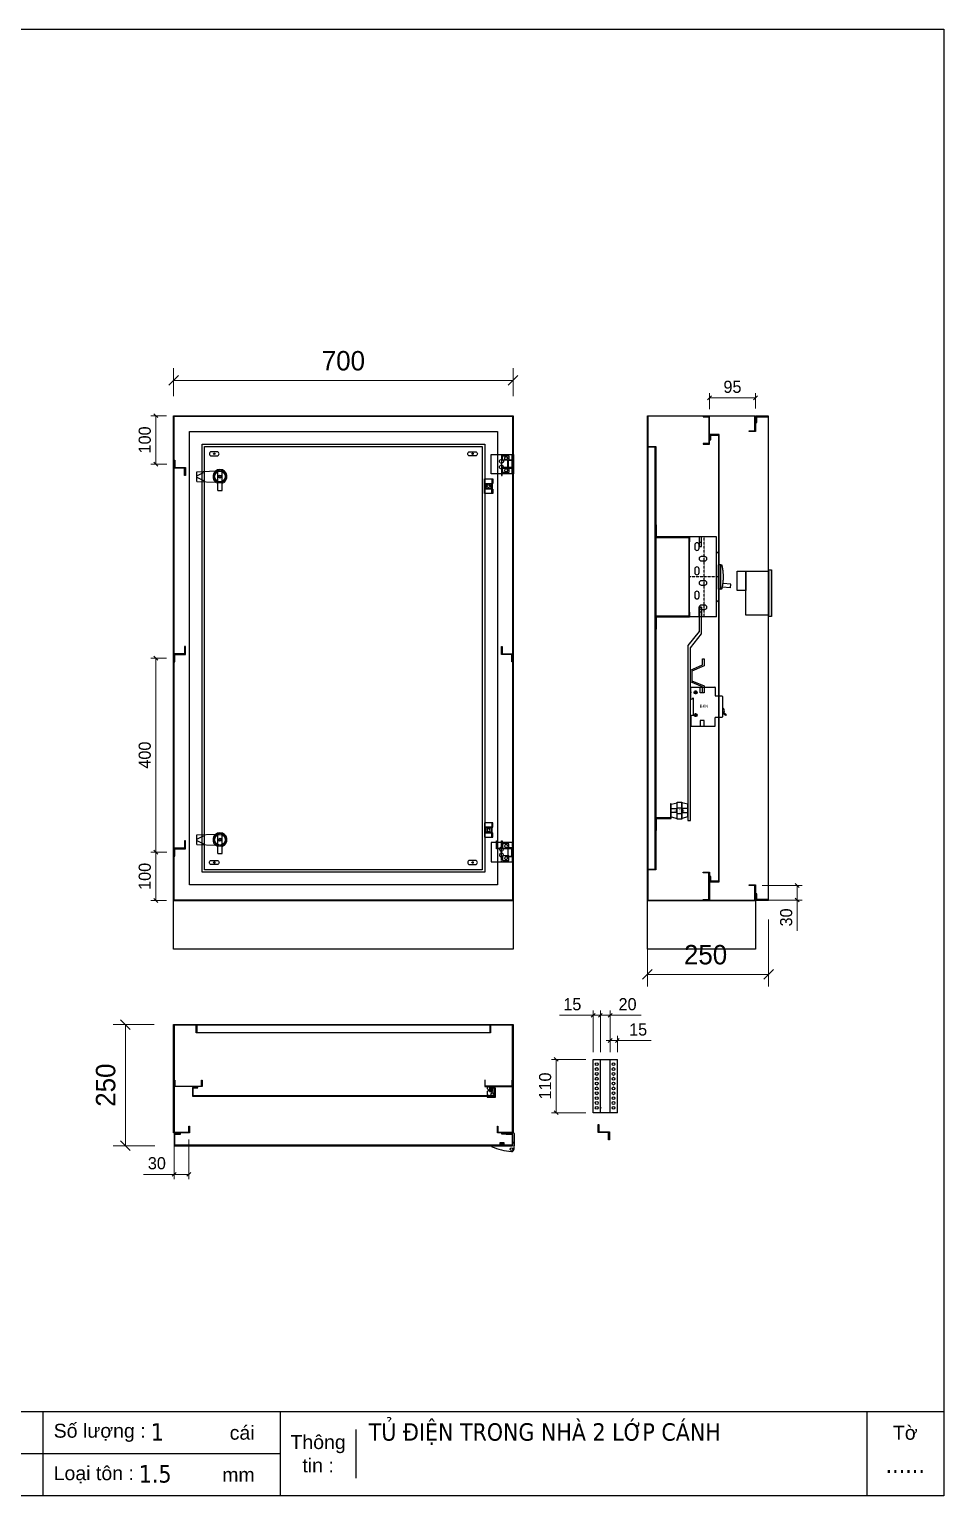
# Model space of a CAD drawing. Header units: millimetres. Extents: x 0 to 4277, y 0 to 3024.
# Drawn here: x 2391 to 4277, y 0 to 3024 of the extents above; entities that cross this region are included whole.
import ezdxf
from ezdxf.enums import TextEntityAlignment as Align

# ---------------------------------------------------------------- set-up
doc = ezdxf.new("R2010")
doc.units = ezdxf.units.MM
doc.linetypes.add('DASHED', pattern=[0.75, 0.5, -0.25])
doc.linetypes.add('HIDDEN2', pattern=[4.7625, 3.175, -1.5875])
for name, color, linetype in [('--4N-THT. MCB-MCCB-ACB', 124, 'Continuous'), ('--8N-THT. FIXING HOLE', 4, 'Continuous'), ('CNC', 7, 'Continuous'), ('DIM', 253, 'Continuous'), ('HEATER', 1, 'Continuous')]:
    doc.layers.add(name, color=color, linetype=linetype)
doc.styles.add('Arial', font='arial.ttf')
doc.styles.add('Tahoma (Input Text)', font='tahoma.ttf')
doc.dimstyles.new('Dim-25', dxfattribs={"dimtxt": 25, "dimasz": 8, "dimexe": 10, "dimexo": 15, "dimgap": 10, "dimtad": 1, "dimdec": 0, "dimtxsty": 'Standard', "dimblk": 'OBLIQUE', "dimcen": 10, "dimclrd": 5, "dimclre": 5, "dimclrt": 3, "dimazin": 3, "dimtfac": 1, "dimtdec": 0, "dimtmove": 0, "dimatfit": 3, "dimldrblk": 'OBLIQUE', "dimlwd": 9, "dimlwe": 9})
doc.dimstyles.new('Dim-40', dxfattribs={"dimtxt": 40, "dimasz": 20, "dimexe": 25, "dimexo": 40, "dimgap": 20, "dimtad": 1, "dimdec": 0, "dimtxsty": 'Standard', "dimblk": 'OBLIQUE', "dimcen": 15, "dimclrd": 5, "dimclre": 5, "dimclrt": 3, "dimazin": 3, "dimtfac": 1, "dimtdec": 0, "dimtmove": 0, "dimatfit": 3, "dimldrblk": 'ARCHTICK', "dimlwd": 9, "dimlwe": 9})

# ---------------------------------------------------------------- blocks, each defined once
blk = doc.blocks.new('khungtenAsean2')
at = {"color": 7}
for p, q in [((2970, -1980), (0, -1980)), ((1680, -1980), (1680, -2100)), ((2020, -1980), (2020, -2100)), ((2860, -1980), (2860, -2100)), ((2128.3, -2005), (2128.3, -2075)), ((2020, -2040), (0, -2040))]:
    blk.add_line(p, q, dxfattribs=at)
blk.add_lwpolyline([(0, 0), (2970, 0), (2970, -2100), (0, -2100)], close=True, dxfattribs=at)
at = {"color": 2, "char_height": 20, "style": 'Arial'}
for s, insert, width, attachment_point in [('  Số lượng :', (1680, -2010), 917.634, 4), ('cái', (1947.6, -2010), 917.634, 4), ('Thông\\Ptin :', (2074.2, -2040), 108.311, 5), ('Tờ', (2915, -2010), 110, 5), ('  Loại tôn :', (1680, -2070), 917.634, 4), ('mm', (1936.9, -2070), 917.634, 4)]:
    blk.add_mtext(s, dxfattribs=dict(at, insert=insert, width=width, attachment_point=attachment_point))
at = {"color": 1, "style": 'Tahoma (Input Text)', "flags": 8}
for tag, p in [('#03', (506.6, -2019.3)), ('#01', (137.1, -2021.3)), ('#05', (1106.6, -2021.3)), ('#07', (1834.7, -2021.3)), ('#09', (2146.7, -2021.3)), ('#02', (98.5, -2081.3)), ('#04', (486.1, -2081.3)), ('#06', (1065.3, -2081.3)), ('#08', (1817.4, -2081.3)), ('#10', (2146.7, -2081.3))]:
    blk.add_attdef(tag, p, '', height=25, dxfattribs=at)
blk.add_attdef('#11', text='', height=25, dxfattribs=at).set_placement((2915, -2067.3), align=Align.CENTER)
blk = doc.blocks.new('HL044-1.3-C')
at = {"color": 1, "linetype": 'HIDDEN2', "ltscale": 0.5}
for p, q in [((-25, 40), (-25, 0)), ((-3, 0), (-3, 40))]:
    blk.add_line(p, q, dxfattribs=at)
at = {"color": 1}
for p, q in [((-12, 29), (0, 29)), ((-12, 11), (-12, 29)), ((0, 11), (-12, 11)), ((-11, 28.5), (0, 28.5)), ((-11, 28.5), (-11, 11.5)), ((0, 11.5), (-11, 11.5))]:
    blk.add_line(p, q, dxfattribs=at)
blk.add_lwpolyline([(-46, 40), (0, 40), (0, 0), (-46, 0)], close=True, dxfattribs=at)
at = {"color": 1, "linetype": 'HIDDEN2', "ltscale": 0.5}
for centre, radius in [((-15.5, 32.5), 3), ((-25, 26), 4), ((-25, 14), 4), ((-15.5, 7.5), 3)]:
    blk.add_circle(centre, radius, dxfattribs=at)
blk = doc.blocks.new('SDGFGHGHG')
at = {"layer": 'HEATER'}
for p, q in [((860892.9, 570780.5), (860931.6, 570782)), ((860892.9, 570760.5), (860892.9, 570780.5)), ((860935.9, 570742), (860935.9, 570784.3)), ((860944.9, 570742), (860944.9, 570784.3)), ((860892.9, 570771.9), (860906.3, 570778.7)), ((860892.9, 570769.1), (860906.3, 570762.4)), ((860892.9, 570760.5), (860931.6, 570759.1)), ((860937.5, 570771.3), (860939.5, 570771.3)), ((860937.5, 570769.8), (860939.5, 570769.8)), ((860939.5, 570773.5), (860939.5, 570771.3)), ((860939.5, 570769.8), (860939.5, 570767.6)), ((860941.3, 570773.5), (860941.3, 570771.3)), ((860941.3, 570771.3), (860943.4, 570771.3)), ((860941.3, 570769.8), (860941.3, 570767.6)), ((860941.3, 570769.8), (860943.4, 570769.8)), ((860935.9, 570742), (860944.9, 570742))]:
    blk.add_line(p, q, dxfattribs=at)
blk.add_circle((860940.4, 570770.5), 3.08, dxfattribs=at)
blk.add_arc((860940.4, 570770.5), 14.5, 288.08, 251.92, dxfattribs=at)
blk = doc.blocks.new('SĐFHGGH')
at = {"layer": 'HEATER'}
for points in [[(860928.8, 570702.4), (860927.4, 570702.4), (860927.4, 570708.4), (860928.8, 570708.4)], [(860943.4, 570717), (860943.4, 570718.4), (860937.4, 570718.4), (860937.4, 570717)], [(860943.4, 570693.8), (860943.4, 570692.4), (860937.4, 570692.4), (860937.4, 570693.8)], [(860952.1, 570702.4), (860953.4, 570702.4), (860953.4, 570708.4), (860952.1, 570708.4)]]:
    blk.add_lwpolyline(points, dxfattribs=at)
for start, end in [(104.4775, 165.5225), (194.4775, 255.5225), (14.4775, 75.5225), (284.4775, 345.5225)]:
    blk.add_arc((860940.4, 570705.4), 12, start, end, dxfattribs=at)
blk = doc.blocks.new('MS722')
for name, p in [('SDGFGHGHG', (-860940.4, -570770.5)), ('SĐFHGGH', (-860940.4, -570705.4))]:
    blk.add_blockref(name, p)
blk = doc.blocks.new('HL003-2-2')
at = {"color": 1}
for p, q in [((15, 21), (15, 12)), ((15, -9), (15, 0)), ((16, 12), (17, 12)), ((16, 0), (17, 0))]:
    blk.add_line(p, q, dxfattribs=at)
blk.add_lwpolyline([(17, 0), (17, -9), (0, -9), (0, 21), (17, 21), (17, 12)], dxfattribs=at)
blk.add_lwpolyline([(0, 12), (16, 12), (16, 0), (0, 0)], close=True, dxfattribs=at)
blk.add_circle((8, 6), 3, dxfattribs=at)
blk = doc.blocks.new('*D3')
at = {"color": 0, "linetype": 'ByBlock', "lineweight": -2}
for p, q in [((2699, 2309.9), (2679, 2289.9)), ((3379, 2289.9), (3399, 2309.9))]:
    blk.add_line(p, q, dxfattribs=at)
at = {"layer": 'Defpoints', "color": 0, "transparency": 16777216}
for p in [(3389, 2299.9), (2689, 2227.2), (3389, 2227.2)]:
    blk.add_point(p, dxfattribs=at)
at = {"layer": 'DIM', "color": 5, "lineweight": 9, "transparency": 16777216}
for p, q in [((2689, 2267.2), (2689, 2324.9)), ((2689, 2299.9), (3389, 2299.9)), ((3389, 2267.2), (3389, 2324.9))]:
    blk.add_line(p, q, dxfattribs=at)
at = {"layer": 'DIM', "color": 3, "transparency": 16777216, "insert": (3039, 2340.3), "char_height": 40, "attachment_point": 5}
blk.add_mtext('700', dxfattribs=at)
blk = doc.blocks.new('_ArchTick')
at = {"color": 0, "const_width": 0.15}
blk.add_lwpolyline([(-0.5, -0.5), (0.5, 0.5)], dxfattribs=at)
blk = doc.blocks.new('_Oblique')
at = {"color": 0, "linetype": 'ByBlock', "lineweight": -2}
blk.add_line((-0.5, -0.5), (0.5, 0.5), dxfattribs=at)
blk = doc.blocks.new('HL044-1.3-B')
h = blk.add_hatch()
h.set_pattern_fill('ANSI31', color=1, scale=0.3, style=0)
h.set_pattern_definition([(45, (-80982.31925, -42991.2648), (-0.673519209, 0.673519209), [])])
h.paths.add_polyline_path([(-15.5, 27), (-15.5, 24), (-9.5, 24), (-9.5, 27)])
at = {"color": 1}
for p, q in [((0, 0), (-43, 0)), ((-43, 0), (-43, -2)), ((-25, 6.5), (-25, 0)), ((-25, 6.5), (-19, 5.9)), ((-25, 5.5), (-19, 4.9)), ((-25, 4.5), (-19, 3.9)), ((-25, 3.5), (-19, 2.9)), ((-25, 2.5), (-19, 1.9)), ((-25, 1.5), (-19, 0.9)), ((-25, 0.5), (-19.7, 0)), ((-22, 24), (-22, 27)), ((-22, 27), (1, 27)), ((-1, 24), (-22, 24)), ((-19, 6.5), (-19, 0)), ((-15.5, 24), (-15.5, 27)), ((-9.5, 24), (-9.5, 27)), ((0, 23), (0, 0)), ((0, 7.5), (3, 7.5)), ((0, 6), (3, 6)), ((3, 25), (3, 0)), ((3, -6.5), (3, 0))]:
    blk.add_line(p, q, dxfattribs=at)
blk.add_lwpolyline([(-26, 6.5), (-18, 6.5), (-18, 0), (-26, 0)], close=True, dxfattribs=at)
blk.add_circle((-2.3, -7), 2.55, dxfattribs=at)
for centre, radius, start, end in [((-1, 23), 1, 0, 90), ((1, 25), 2, 0, 90), ((15.4, 147.7), 160.7, 248.6705, 263.5901), ((-2.5, -6.5), 5.5, 270, 0)]:
    blk.add_arc(centre, radius, start, end, dxfattribs=at)
blk = doc.blocks.new('*D4')
at = {"color": 0, "linetype": 'ByBlock', "lineweight": -2}
for p, q in [((2694.2, 666.6), (2686.2, 658.6)), ((2716.2, 658.6), (2724.2, 666.6))]:
    blk.add_line(p, q, dxfattribs=at)
at = {"layer": 'Defpoints', "color": 0, "transparency": 16777216}
for p in [(2690.2, 749.8), (2720.2, 749.8), (2690.2, 662.6)]:
    blk.add_point(p, dxfattribs=at)
at = {"layer": 'DIM', "color": 5, "lineweight": 9, "transparency": 16777216}
for p, q in [((2690.2, 734.8), (2690.2, 652.6)), ((2720.2, 734.8), (2720.2, 652.6)), ((2690.2, 662.6), (2626.5, 662.6)), ((2720.2, 662.6), (2690.2, 662.6))]:
    blk.add_line(p, q, dxfattribs=at)
at = {"layer": 'DIM', "color": 3, "transparency": 16777216, "insert": (2654.4, 685.4), "char_height": 25, "attachment_point": 5}
blk.add_mtext('30', dxfattribs=at)
blk = doc.blocks.new('*D5')
at = {"color": 0, "linetype": 'ByBlock', "lineweight": -2}
for p, q in [((2599.4, 961.6), (2579.4, 981.6)), ((2579.4, 731.6), (2599.4, 711.6))]:
    blk.add_line(p, q, dxfattribs=at)
at = {"layer": 'Defpoints', "color": 0, "transparency": 16777216}
for p in [(2689, 971.6), (2589.4, 721.6), (2690.2, 721.6)]:
    blk.add_point(p, dxfattribs=at)
at = {"layer": 'DIM', "color": 5, "lineweight": 9, "transparency": 16777216}
for p, q in [((2649, 971.6), (2564.4, 971.6)), ((2589.4, 971.6), (2589.4, 721.6)), ((2650.2, 721.6), (2564.4, 721.6))]:
    blk.add_line(p, q, dxfattribs=at)
at = {"layer": 'DIM', "color": 3, "transparency": 16777216, "insert": (2549, 846.6), "char_height": 40, "attachment_point": 5, "rotation": 90}
blk.add_mtext('250', dxfattribs=at)
blk = doc.blocks.new('*D6')
at = {"color": 0, "linetype": 'ByBlock', "lineweight": -2}
for p, q in [((3978.8, 1254.4), (3970.8, 1262.4)), ((3970.8, 1232.4), (3978.8, 1224.4))]:
    blk.add_line(p, q, dxfattribs=at)
at = {"layer": 'Defpoints', "color": 0, "transparency": 16777216}
for p in [(3887.6, 1258.4), (3887.6, 1228.4), (3974.8, 1228.4)]:
    blk.add_point(p, dxfattribs=at)
at = {"layer": 'DIM', "color": 5, "lineweight": 9, "transparency": 16777216}
for p, q in [((3902.6, 1258.4), (3984.8, 1258.4)), ((3974.8, 1258.4), (3974.8, 1228.4)), ((3902.6, 1228.4), (3984.8, 1228.4)), ((3974.8, 1228.4), (3974.8, 1164.7))]:
    blk.add_line(p, q, dxfattribs=at)
at = {"layer": 'DIM', "color": 3, "transparency": 16777216, "insert": (3952.1, 1192.5), "char_height": 25, "attachment_point": 5, "rotation": 90}
blk.add_mtext('30', dxfattribs=at)
blk = doc.blocks.new('*D7')
at = {"color": 0, "linetype": 'ByBlock', "lineweight": -2}
for p, q in [((3675.8, 1085), (3655.8, 1065)), ((3905.8, 1065), (3925.8, 1085))]:
    blk.add_line(p, q, dxfattribs=at)
at = {"layer": 'Defpoints', "color": 0, "transparency": 16777216}
for p in [(3665.8, 1227.2), (3915.8, 1228.4), (3915.8, 1075)]:
    blk.add_point(p, dxfattribs=at)
at = {"layer": 'DIM', "color": 5, "lineweight": 9, "transparency": 16777216}
for p, q in [((3665.8, 1187.2), (3665.8, 1050)), ((3915.8, 1188.4), (3915.8, 1050)), ((3665.8, 1075), (3915.8, 1075))]:
    blk.add_line(p, q, dxfattribs=at)
at = {"layer": 'DIM', "color": 3, "transparency": 16777216, "insert": (3785.8, 1115.4), "char_height": 40, "attachment_point": 5}
blk.add_mtext('250', dxfattribs=at)
blk = doc.blocks.new('ovan8.5x20')
at = {"layer": 'CNC', "color": 2, "lineweight": -3}
for p, q in [((5.7, 4.2), (-5.8, 4.2)), ((-5.8, -4.2), (5.7, -4.2))]:
    blk.add_line(p, q, dxfattribs=at)
for centre, start, end in [((-5.8, 0), 90, 270), ((5.7, 0), 270, 90)]:
    blk.add_arc(centre, 4.25, start, end, dxfattribs=at)
blk = doc.blocks.new('*D10')
at = {"color": 0, "linetype": 'ByBlock', "lineweight": -2}
for p, q in [((3797.8, 2267.9), (3789.8, 2259.9)), ((3884.8, 2259.9), (3892.8, 2267.9))]:
    blk.add_line(p, q, dxfattribs=at)
at = {"layer": 'Defpoints', "color": 0, "transparency": 16777216}
for p in [(3888.8, 2263.9), (3793.8, 2226), (3888.8, 2227.2)]:
    blk.add_point(p, dxfattribs=at)
at = {"layer": 'DIM', "color": 5, "lineweight": 9, "transparency": 16777216}
for p, q in [((3793.8, 2241), (3793.8, 2273.9)), ((3888.8, 2242.2), (3888.8, 2273.9)), ((3793.8, 2263.9), (3888.8, 2263.9))]:
    blk.add_line(p, q, dxfattribs=at)
at = {"layer": 'DIM', "color": 3, "transparency": 16777216, "insert": (3841.3, 2286.6), "char_height": 25, "attachment_point": 5}
blk.add_mtext('95', dxfattribs=at)
blk = doc.blocks.new('f2dauxuoi')
at = {"layer": 'CNC', "color": 2, "lineweight": -3}
blk.add_circle((0, 0), 1, dxfattribs=at)
blk = doc.blocks.new('*D11')
at = {"color": 0, "linetype": 'ByBlock', "lineweight": -2}
for p, q in [((3549.9, 986.6), (3557.9, 994.6)), ((3572.9, 994.6), (3564.9, 986.6))]:
    blk.add_line(p, q, dxfattribs=at)
at = {"layer": 'Defpoints', "color": 0, "transparency": 16777216}
for p in [(3553.9, 990.6), (3553.9, 899.8), (3568.9, 899.8)]:
    blk.add_point(p, dxfattribs=at)
at = {"layer": 'DIM', "color": 5, "lineweight": 9, "transparency": 16777216}
for p, q in [((3553.9, 914.8), (3553.9, 1000.6)), ((3568.9, 914.8), (3568.9, 1000.6)), ((3553.9, 990.6), (3484.3, 990.6)), ((3568.9, 990.6), (3553.9, 990.6)), ((3568.9, 990.6), (3576.9, 990.6))]:
    blk.add_line(p, q, dxfattribs=at)
at = {"layer": 'DIM', "color": 3, "transparency": 16777216, "insert": (3511.1, 1013.4), "char_height": 25, "attachment_point": 5}
blk.add_mtext('15', dxfattribs=at)
blk = doc.blocks.new('*D12')
at = {"color": 0, "linetype": 'ByBlock', "lineweight": -2}
for p, q in [((3572.9, 994.6), (3564.9, 986.6)), ((3584.9, 986.6), (3592.9, 994.6))]:
    blk.add_line(p, q, dxfattribs=at)
at = {"layer": 'Defpoints', "color": 0, "transparency": 16777216}
for p in [(3588.9, 990.6), (3568.9, 899.8), (3588.9, 899.8)]:
    blk.add_point(p, dxfattribs=at)
at = {"layer": 'DIM', "color": 5, "lineweight": 9, "transparency": 16777216}
for p, q in [((3568.9, 914.8), (3568.9, 1000.6)), ((3588.9, 914.8), (3588.9, 1000.6)), ((3568.9, 990.6), (3588.9, 990.6)), ((3588.9, 990.6), (3653.1, 990.6))]:
    blk.add_line(p, q, dxfattribs=at)
at = {"layer": 'DIM', "color": 3, "transparency": 16777216, "insert": (3625, 1013.4), "char_height": 25, "attachment_point": 5}
blk.add_mtext('20', dxfattribs=at)
blk = doc.blocks.new('*D13')
at = {"color": 0, "linetype": 'ByBlock', "lineweight": -2}
for p, q in [((3481.9, 895.8), (3473.9, 903.8)), ((3473.9, 793.8), (3481.9, 785.8))]:
    blk.add_line(p, q, dxfattribs=at)
at = {"layer": 'Defpoints', "color": 0, "transparency": 16777216}
for p in [(3553.9, 899.8), (3477.9, 789.8), (3553.9, 789.8)]:
    blk.add_point(p, dxfattribs=at)
at = {"layer": 'DIM', "color": 5, "lineweight": 9, "transparency": 16777216}
for p, q in [((3538.9, 899.8), (3467.9, 899.8)), ((3477.9, 899.8), (3477.9, 789.8)), ((3538.9, 789.8), (3467.9, 789.8))]:
    blk.add_line(p, q, dxfattribs=at)
at = {"layer": 'DIM', "color": 3, "transparency": 16777216, "insert": (3455.1, 844.8), "char_height": 25, "attachment_point": 5, "rotation": 90}
blk.add_mtext('110', dxfattribs=at)
blk = doc.blocks.new('*D14')
at = {"color": 0, "linetype": 'ByBlock', "lineweight": -2}
for p, q in [((3584.9, 934.5), (3592.9, 942.5)), ((3607.9, 942.5), (3599.9, 934.5))]:
    blk.add_line(p, q, dxfattribs=at)
at = {"layer": 'Defpoints', "color": 0, "transparency": 16777216}
for p in [(3603.9, 938.5), (3588.9, 899.8), (3603.9, 899.8)]:
    blk.add_point(p, dxfattribs=at)
at = {"layer": 'DIM', "color": 5, "lineweight": 9, "transparency": 16777216}
for p, q in [((3588.9, 938.5), (3580.9, 938.5)), ((3588.9, 914.8), (3588.9, 948.5)), ((3588.9, 938.5), (3603.9, 938.5)), ((3603.9, 914.8), (3603.9, 948.5)), ((3603.9, 938.5), (3673.6, 938.5))]:
    blk.add_line(p, q, dxfattribs=at)
at = {"layer": 'DIM', "color": 3, "transparency": 16777216, "insert": (3646.8, 961.2), "char_height": 25, "attachment_point": 5}
blk.add_mtext('15', dxfattribs=at)
blk = doc.blocks.new('*D15')
at = {"color": 0, "linetype": 'ByBlock', "lineweight": -2}
for p, q in [((2656.3, 2223.2), (2648.3, 2231.2)), ((2648.3, 2131.2), (2656.3, 2123.2))]:
    blk.add_line(p, q, dxfattribs=at)
at = {"layer": 'Defpoints', "color": 0, "transparency": 16777216}
for p in [(2689, 2227.2), (2652.3, 2127.2), (2690.2, 2127.2)]:
    blk.add_point(p, dxfattribs=at)
at = {"layer": 'DIM', "color": 5, "lineweight": 9, "transparency": 16777216}
for p, q in [((2674, 2227.2), (2642.3, 2227.2)), ((2652.3, 2227.2), (2652.3, 2127.2)), ((2675.2, 2127.2), (2642.3, 2127.2))]:
    blk.add_line(p, q, dxfattribs=at)
at = {"layer": 'DIM', "color": 3, "transparency": 16777216, "insert": (2629.5, 2177.2), "char_height": 25, "attachment_point": 5, "rotation": 90}
blk.add_mtext('100', dxfattribs=at)
blk = doc.blocks.new('*D16')
at = {"color": 0, "linetype": 'ByBlock', "lineweight": -2}
for p, q in [((2656.3, 1323.2), (2648.3, 1331.2)), ((2648.3, 1231.2), (2656.3, 1223.2))]:
    blk.add_line(p, q, dxfattribs=at)
at = {"layer": 'Defpoints', "color": 0, "transparency": 16777216}
for p in [(2652.3, 1327.2), (2690.2, 1327.2), (2689, 1227.2)]:
    blk.add_point(p, dxfattribs=at)
at = {"layer": 'DIM', "color": 5, "lineweight": 9, "transparency": 16777216}
for p, q in [((2675.2, 1327.2), (2642.3, 1327.2)), ((2652.3, 1227.2), (2652.3, 1327.2)), ((2674, 1227.2), (2642.3, 1227.2))]:
    blk.add_line(p, q, dxfattribs=at)
at = {"layer": 'DIM', "color": 3, "transparency": 16777216, "insert": (2629.5, 1277.2), "char_height": 25, "attachment_point": 5, "rotation": 90}
blk.add_mtext('100', dxfattribs=at)
blk = doc.blocks.new('*D17')
at = {"color": 0, "linetype": 'ByBlock', "lineweight": -2}
for p, q in [((2656.3, 1723.2), (2648.3, 1731.2)), ((2648.3, 1331.2), (2656.3, 1323.2))]:
    blk.add_line(p, q, dxfattribs=at)
at = {"layer": 'Defpoints', "color": 0, "transparency": 16777216}
for p in [(2652.3, 1727.2), (2689, 1727.2), (2646.2, 1327.2)]:
    blk.add_point(p, dxfattribs=at)
at = {"layer": 'DIM', "color": 5, "lineweight": 9, "transparency": 16777216}
for p, q in [((2674, 1727.2), (2642.3, 1727.2)), ((2652.3, 1327.2), (2652.3, 1727.2)), ((2661.2, 1327.2), (2662.3, 1327.2))]:
    blk.add_line(p, q, dxfattribs=at)
at = {"layer": 'DIM', "color": 3, "transparency": 16777216, "insert": (2629.5, 1527.2), "char_height": 25, "attachment_point": 5, "rotation": 90}
blk.add_mtext('400', dxfattribs=at)
blk = doc.blocks.new('*D18')
at = {"color": 0, "linetype": 'ByBlock', "lineweight": -2}
for p, q in [((2656.3, 2223.2), (2648.3, 2231.2)), ((2648.3, 2131.2), (2656.3, 2123.2))]:
    blk.add_line(p, q, dxfattribs=at)
at = {"layer": 'Defpoints', "color": 0, "transparency": 16777216}
for p in [(2689, 2227.2), (2652.3, 2127.2), (2690.2, 2127.2)]:
    blk.add_point(p, dxfattribs=at)
at = {"layer": 'DIM', "color": 5, "lineweight": 9, "transparency": 16777216}
for p, q in [((2674, 2227.2), (2642.3, 2227.2)), ((2652.3, 2227.2), (2652.3, 2127.2)), ((2675.2, 2127.2), (2642.3, 2127.2))]:
    blk.add_line(p, q, dxfattribs=at)
at = {"layer": 'DIM', "color": 3, "transparency": 16777216, "insert": (2629.5, 2177.2), "char_height": 25, "attachment_point": 5, "rotation": 90}
blk.add_mtext('100', dxfattribs=at)
blk = doc.blocks.new('*U3195')
at = {"layer": '--4N-THT. MCB-MCCB-ACB'}
for p, q in [((4, 82.5), (4, -82.5)), ((4, 82.5), (60, 82.5)), ((35, 62.5), (35, 82.5)), ((40, 72), (35, 72)), ((40, 62.5), (35, 62.5)), ((40, 82.5), (40, 62.5)), ((4, 52.2), (0, 48.2)), ((0, -48.1), (0, 48.2)), ((-24.8, 22.6), (-25.5, 15.1)), ((-25.5, 15.1), (-9.2, 13.4)), ((-24.8, 22.6), (-7.8, 21.4)), ((-5, 25), (-7.1, 24.8)), ((-5, 25), (0, 25)), ((-5, -25), (-7.1, -24.7)), ((-5, -25), (0, -25)), ((4, -52.2), (0, -48.1)), ((4, -82.5), (60, -82.5)), ((40, -62.5), (35, -62.5)), ((35, -62.5), (35, -82.5)), ((40, -72), (35, -72)), ((40, -82.5), (40, -62.5))]:
    blk.add_line(p, q, dxfattribs=at)
at = {"layer": '--4N-THT. MCB-MCCB-ACB', "color": 6, "linetype": 'DASHED'}
for p, q in [((30, 82.5), (30, -82.5)), ((0, 0), (60, 0))]:
    blk.add_line(p, q, dxfattribs=at)
at = {"layer": '--4N-THT. MCB-MCCB-ACB', "color": 2}
blk.add_line((-5, 25), (-5, -25), dxfattribs=at)
at = {"layer": '--4N-THT. MCB-MCCB-ACB', "color": 1}
blk.add_line((0, 25), (0, -25), dxfattribs=at)
at = {"layer": '--4N-THT. MCB-MCCB-ACB', "color": 11}
blk.add_lwpolyline([(60, 72.5), (60, 82.5), (60, 82.5), (60, -82.5), (60, -82.5), (60, -72.5)], dxfattribs=at)
at = {"layer": '--4N-THT. MCB-MCCB-ACB'}
blk.add_lwpolyline([(-7.1, 24.8), (-7.2, 24.1), (-7.4, 23.4), (-7.5, 22.9), (-7.7, 22), (-7.9, 20.9), (-8.1, 20.3), (-8.2, 19.4), (-8.4, 18.6), (-8.5, 17.9), (-8.6, 17.1), (-8.8, 16.3), (-8.9, 15.3), (-9.1, 14.2), (-9.1, 13.8), (-9.2, 13), (-9.3, 12.1), (-9.4, 11.4), (-9.5, 10.8), (-9.6, 10), (-9.6, 9.2), (-9.7, 8.5), (-9.7, 7.7), (-9.8, 7.1), (-9.8, 6.6), (-9.9, 6), (-9.9, 5.4), (-9.9, 4.9), (-9.9, 4.3), (-10, 3.5), (-10, 2.8), (-10, 2), (-10, 1.1), (-10, 0.6), (-10, -0.3), (-10, -1), (-10, -1.9), (-10, -2.7), (-10, -3.6), (-9.9, -5), (-9.9, -5.7), (-9.8, -7), (-9.7, -7.7), (-9.7, -8.9), (-9.6, -9.4), (-9.5, -10.5), (-9.5, -10.8), (-9.4, -11.5), (-9.3, -12.5), (-9.2, -13.2), (-9.1, -14.1), (-9, -14.6), (-8.9, -15.2), (-8.8, -15.7), (-8.8, -16.2), (-8.6, -17), (-8.5, -17.8), (-8.4, -18.4), (-8.3, -19), (-8.2, -19.8), (-8.1, -20.2), (-8, -20.8), (-7.8, -21.4), (-7.7, -21.9), (-7.6, -22.4), (-7.5, -23), (-7.4, -23.4), (-7.3, -23.7), (-7.2, -24.1), (-7.1, -24.5), (-7.1, -24.6), (-7.1, -24.7)], dxfattribs=at)
at = {"layer": '--8N-THT. FIXING HOLE'}
for points in [[(35.5, 67), (28.5, 67, 1), (28.5, 58), (35.5, 58, 1)], [(40, 41), (40, 34, 1), (49, 34), (49, 41, 1)], [(35.5, 17), (28.5, 17, 1), (28.5, 8), (35.5, 8, 1)], [(40, -9), (40, -16, 1), (49, -16), (49, -9, 1)], [(35.5, -33), (28.5, -33, 1), (28.5, -42), (35.5, -42, 1)], [(40, -59), (40, -66, 1), (49, -66), (49, -59, 1)]]:
    blk.add_lwpolyline(points, format="xyb", close=True, dxfattribs=at)
blk = doc.blocks.new('HCC BKN')
for p, q in [((0, -9.7), (0, 0)), ((0, 0), (49, 0)), ((0, -24.6), (0, -12.1)), ((5, -22), (1.6, -24.8)), ((5, -22), (5, -59)), ((5.6, -10.9), (13.4, -10.9)), ((9.6, -6.9), (9.6, -14.9)), ((50, -1), (50, -18)), ((0, -60), (0, -81)), ((5, -59), (1, -59)), ((5.3, -57.7), (13.4, -57.7)), ((9.6, -53.7), (9.6, -61.7)), ((71.1, -58.6), (66.2, -54.8)), ((68.2, -52.5), (73, -56.3)), ((73, -56.3), (71.1, -58.6)), ((0, -81), (49, -81)), ((50, -80), (50, -63))]:
    blk.add_line(p, q)
at = {"color": 1}
for points in [[(19, 0), (27, 0), (27, -12), (19, -12)], [(19, -81), (27, -81), (27, -69), (19, -69)]]:
    blk.add_lwpolyline(points, close=True, dxfattribs=at)
at = {"color": 7}
blk.add_lwpolyline([(50, -18), (63, -18, -0.414214), (65, -20), (65, -61, -0.414214), (63, -63), (50, -63)], format="xyb", dxfattribs=at)
for centre, radius in [((9.6, -10.9), 2.97), ((9.6, -10.9), 1.26), ((9.6, -57.7), 2.97), ((9.6, -57.7), 1.26)]:
    blk.add_circle(centre, radius)
for centre, radius, start, end in [((49, -1), 1, 0, 90), ((-0.5, -10.9), 1.25, 291.7646, 68.2354), ((0.9, -23.7), 1.23, 222.1341, 301.7407), ((1, -60), 1, 90, 180), ((61.8, -49), 7.23, 295.9027, 64.0973), ((49, -80), 1, 270, 0)]:
    blk.add_arc(centre, radius, start, end)
at = {"color": 1, "insert": (18.4, -36.4), "char_height": 6, "attachment_point": 1}
blk.add_mtext('\\A1;BKN ', dxfattribs=at)
blk = doc.blocks.new('su35-1')
at = {"color": 1}
for p, q in [((-13, 35), (-16, 22.5)), ((-13, 35), (13, 35)), ((13, 35), (16, 22.5)), ((-17.5, 12.5), (-17.5, 22.5)), ((-17.5, 22.5), (17.5, 22.5)), ((-17.5, 12.5), (17.5, 12.5)), ((17.5, 12.5), (-17.5, 12.5)), ((-16, 22.5), (16, 22.5)), ((-16, 12.5), (16, 12.5)), ((-13, 0), (-16, 12.5)), ((-13, 0), (13, 0)), ((-6, 22.5), (-6, 12.5)), ((6, 22.5), (6, 12.5)), ((13, 0), (16, 12.5)), ((17.5, 22.5), (17.5, 12.5))]:
    blk.add_line(p, q, dxfattribs=at)
for points in [[(-4, 35), (4, 35), (4, 24), (-4, 24)], [(-4, 0), (4, 0), (4, 11), (-4, 11)]]:
    blk.add_lwpolyline(points, close=True, dxfattribs=at)
at = {"color": 1, "width": 30.098, "attachment_point": 5}
for s, insert, char_height in [('{\\fTahoma|b0|i0|c0|p34;S35}', (0, 17.3), 3), ('{\\fTahoma|b0|i0|c0|p34;M8}', (0, 26.4), 1.5), ('{\\fTahoma|b0|i0|c0|p34;M8}', (0, 8.6), 1.5)]:
    blk.add_mtext(s, dxfattribs=dict(at, insert=insert, char_height=char_height))
blk = doc.blocks.new('A$C30041796')
blk.add_hatch(color=6).paths.add_polyline_path([(71, 96), (65, 96), (65, 0), (71, 0)])
at = {"color": 6}
for points in [[(0, 93.5), (18, 93.5), (18, 53.5), (0, 53.5)], [(18, 93.5), (65, 93.5), (65, 2.5), (18, 2.5)], [(65, 96), (71, 96), (71, 0), (65, 0)]]:
    blk.add_lwpolyline(points, close=True, dxfattribs=at)
blk = doc.blocks.new('HL003-2-3')
h = blk.add_hatch()
h.set_pattern_fill('ANSI31', color=2, scale=0.5, style=0)
h.set_pattern_definition([(45, (8435.407, 86016.9664), (-1.122532015, 1.122532015), [])])
h.paths.add_polyline_path([(11, 10), (5, 10), (5, 0), (11, 0)])
at = {"color": 1}
for p, q in [((0, 22), (17, 22)), ((0, 20), (0, 22)), ((0, 20), (15, 20)), ((4, 18), (0, 18)), ((0, 10), (0, 18)), ((0, 10), (8, 3)), ((0, 4), (3.4, 7)), ((0, 0), (0, 4)), ((16, 0), (0, 0)), ((4, 20), (4, 18)), ((17, 3), (8, 3)), ((15, 20), (15, 3)), ((16, 3), (16, 0)), ((17, 22), (17, 3))]:
    blk.add_line(p, q, dxfattribs=at)
at = {"color": 2}
blk.add_lwpolyline([(5, 10), (11, 10), (11, 0), (5, 0)], close=True, dxfattribs=at)
at = {"color": 1}
blk.add_circle((10, 16), 3, dxfattribs=at)
blk.add_circle((10, 16), 3, dxfattribs=at)

msp = doc.modelspace()

# ---------------------------------------------------------------- linework, layer by layer
at = {"color": 7}
for p, q in [((3553.9, 899.8), (3603.9, 899.8)), ((3553.9, 789.8), (3553.9, 899.8)), ((3568.9, 789.8), (3568.9, 899.8)), ((3588.9, 789.8), (3588.9, 899.8)), ((3603.9, 789.8), (3603.9, 899.8)), ((3603.9, 789.8), (3553.9, 789.8))]:
    msp.add_line(p, q, dxfattribs=at)
for points in [[(2689, 2227.2), (3389, 2227.2), (3389, 1227.2), (2689, 1227.2)], [(2690.2, 2226), (3387.8, 2226), (3387.8, 1228.4), (2690.2, 1228.4)], [(2721.4, 2194.8), (3356.6, 2194.8), (3356.6, 1259.6), (2721.4, 1259.6)], [(3367, 2144.2), (3380, 2144.2), (3380, 2135.2), (3367, 2135.2)], [(3367, 2144.2), (3380, 2144.2), (3380, 2135.2), (3367, 2135.2)], [(3367, 2119.2), (3380, 2119.2), (3380, 2110.2), (3367, 2110.2)], [(3367, 2119.2), (3380, 2119.2), (3380, 2110.2), (3367, 2110.2)], [(3343.5, 2086.2), (3332.5, 2086.2), (3332.5, 2077.2), (3343.5, 2077.2)], [(3343.5, 2086.2), (3332.5, 2086.2), (3332.5, 2077.2), (3343.5, 2077.2)], [(3343.5, 1368.2), (3332.5, 1368.2), (3332.5, 1377.2), (3343.5, 1377.2)], [(3367, 1335.2), (3380, 1335.2), (3380, 1344.2), (3367, 1344.2)], [(3367, 1310.2), (3380, 1310.2), (3380, 1319.2), (3367, 1319.2)], [(3367, 1310.2), (3380, 1310.2), (3380, 1319.2), (3367, 1319.2)], [(2689, 1227.2), (3389, 1227.2), (3389, 1127.2), (2689, 1127.2)], [(3665.8, 1227.2), (3888.8, 1227.2), (3888.8, 1127.2), (3665.8, 1127.2)]]:
    msp.add_lwpolyline(points, close=True)
for points in [[(3875.6, 2196), (3887.6, 2196), (3887.6, 2226), (3667, 2226), (3667, 1228.4), (3887.6, 1228.4), (3887.6, 1258.4), (3875.6, 1258.4), (3875.6, 1259.6), (3888.8, 1259.6), (3888.8, 1227.2), (3665.8, 1227.2), (3665.8, 2227.2), (3888.8, 2227.2), (3888.8, 2194.8), (3875.6, 2194.8)], [(3891.6, 2213), (3891.6, 2225), (3914.6, 2225), (3914.6, 1229.4), (3891.6, 1229.4), (3891.6, 1241.4), (3890.4, 1241.4), (3890.4, 1228.2), (3915.8, 1228.2), (3915.8, 2226.2), (3890.4, 2226.2), (3890.4, 2213)], [(3357.8, 761.8), (3357.8, 749.8), (3387.8, 749.8), (3387.8, 970.4), (2690.2, 970.4), (2690.2, 749.8), (2720.2, 749.8), (2720.2, 761.8), (2721.4, 761.8), (2721.4, 748.6), (2689, 748.6), (2689, 971.6), (3389, 971.6), (3389, 748.6), (3356.6, 748.6), (3356.6, 761.8)], [(2736.5, 970.4), (2736.5, 955.4), (3341.5, 955.4), (3341.5, 970.4), (3342.7, 970.4), (3342.7, 954.2), (2735.3, 954.2), (2735.3, 970.4)], [(3374.8, 745.8), (3386.8, 745.8), (3386.8, 722.8), (2691.2, 722.8), (2691.2, 745.8), (2703.2, 745.8), (2703.2, 747), (2690, 747), (2690, 721.6), (3388, 721.6), (3388, 747), (3374.8, 747)]]:
    msp.add_lwpolyline(points, close=True, dxfattribs=at)
at = {"color": 3}
for points in [[(3780.6, 2224.8), (3792.6, 2224.8), (3792.6, 2169.8), (3780.6, 2169.8), (3780.6, 2168.6), (3793.8, 2168.6), (3793.8, 2226), (3780.6, 2226)], [(2747.6, 2168.6), (3330.4, 2168.6), (3330.4, 1285.8), (2747.6, 1285.8)], [(3780.6, 1229.6), (3792.6, 1229.6), (3792.6, 1284.6), (3780.6, 1284.6), (3780.6, 1285.8), (3793.8, 1285.8), (3793.8, 1228.4), (3780.6, 1228.4)], [(2691.4, 856.8), (2691.4, 844.8), (2746.4, 844.8), (2746.4, 856.8), (2747.6, 856.8), (2747.6, 843.6), (2690.2, 843.6), (2690.2, 856.8)], [(3386.6, 856.8), (3386.6, 844.8), (3331.6, 844.8), (3331.6, 856.8), (3330.4, 856.8), (3330.4, 843.6), (3387.8, 843.6), (3387.8, 856.8)]]:
    msp.add_lwpolyline(points, close=True, dxfattribs=at)
at = {"color": 6}
for points in [[(3796.6, 2177.3), (3796.6, 2187.3), (3812.6, 2187.3), (3812.6, 1267.1), (3796.6, 1267.1), (3796.6, 1277.1), (3795.4, 1277.1), (3795.4, 1265.9), (3813.8, 1265.9), (3813.8, 2188.5), (3795.4, 2188.5), (3795.4, 2177.3)], [(3339.4, 840.8), (3349.4, 840.8), (3349.4, 824.8), (2729.2, 824.8), (2729.2, 840.8), (2739.2, 840.8), (2739.2, 842), (2728, 842), (2728, 823.6), (3350.6, 823.6), (3350.6, 842), (3339.4, 842)]]:
    msp.add_lwpolyline(points, close=True, dxfattribs=at)
at = {"color": 1}
for points in [[(2752.6, 2163.6), (3325.4, 2163.6), (3325.4, 1290.8), (2752.6, 1290.8)], [(3667, 1292), (3682, 1292), (3682, 2162.4), (3667, 2162.4), (3667, 2163.6), (3683.2, 2163.6), (3683.2, 1290.8), (3667, 1290.8)]]:
    msp.add_lwpolyline(points, close=True, dxfattribs=at)
at = {"color": 8}
for points in [[(2691.7, 2135.4), (2691.7, 2120.4), (2713.2, 2120.4), (2713.2, 2103.9), (2711.7, 2103.9), (2711.7, 2118.9), (2690.2, 2118.9), (2690.2, 2135.4)], [(3386.3, 2135.4), (3386.3, 2120.4), (3364.8, 2120.4), (3364.8, 2103.9), (3366.3, 2103.9), (3366.3, 2118.9), (3387.8, 2118.9), (3387.8, 2135.4)], [(3684.7, 1787.2), (3684.7, 1812.2), (3752.6, 1812.2), (3752.6, 1977.2), (3684.7, 1977.2), (3684.7, 2002.2), (3683.2, 2002.2), (3683.2, 1975.7), (3751.1, 1975.7), (3751.1, 1813.7), (3683.2, 1813.7), (3683.2, 1787.2)], [(2691.7, 1719.7), (2691.7, 1734.7), (2713.2, 1734.7), (2713.2, 1751.2), (2711.7, 1751.2), (2711.7, 1736.2), (2690.2, 1736.2), (2690.2, 1719.7)], [(3386.3, 1719.7), (3386.3, 1734.7), (3364.8, 1734.7), (3364.8, 1751.2), (3366.3, 1751.2), (3366.3, 1736.2), (3387.8, 1736.2), (3387.8, 1719.7)], [(3713.4, 1426.8), (3713.4, 1398), (3683.2, 1398), (3683.2, 1371.8), (3684.4, 1371.8), (3684.4, 1396.8), (3714.6, 1396.8), (3714.6, 1426.8)], [(2691.7, 1318.9), (2691.7, 1333.9), (2713.2, 1333.9), (2713.2, 1350.4), (2711.7, 1350.4), (2711.7, 1335.4), (2690.2, 1335.4), (2690.2, 1318.9)], [(3386.3, 1318.9), (3386.3, 1333.9), (3354.8, 1333.9), (3354.8, 1350.4), (3356.3, 1350.4), (3356.3, 1335.4), (3387.8, 1335.4), (3387.8, 1318.9)], [(3386.3, 1318.9), (3386.3, 1333.9), (3364.8, 1333.9), (3364.8, 1350.4), (3366.3, 1350.4), (3366.3, 1335.4), (3387.8, 1335.4), (3387.8, 1318.9)], [(3586, 733.7), (3586, 748.7), (3564.5, 748.7), (3564.5, 765.2), (3566, 765.2), (3566, 750.2), (3587.5, 750.2), (3587.5, 733.7)]]:
    msp.add_lwpolyline(points, close=True, dxfattribs=at)
at = {"color": 1}
for points in [[(3772.6, 1832.2), (3772.6, 1782.2), (3749.6, 1753.3), (3749.6, 1392.7), (3754.6, 1392.7), (3754.6, 1748.3), (3777.6, 1777.2), (3777.6, 1832.2), (3772.6, 1832.2)], [(3754.6, 1702.6), (3779.6, 1713.1), (3779.6, 1725.6), (3782.6, 1725.6), (3782.6, 1711.2), (3757.6, 1700.6), (3757.6, 1680.6), (3782.6, 1670.1), (3782.6, 1655.6), (3779.6, 1655.6), (3779.6, 1668.1), (3754.6, 1678.7), (3754.6, 1702.6)]]:
    msp.add_lwpolyline(points, dxfattribs=at)
at = {"color": 2}
for centre, radius in [((2772.6, 2148.6), 1.5), ((3305.4, 2148.6), 1.5), ((2772.6, 1305.8), 1.5), ((3305.4, 1305.8), 1.5), ((3561.4, 889.8), 3), ((3561.4, 879.8), 3), ((3595.9, 889.8), 3), ((3595.9, 879.8), 3), ((3561.4, 869.8), 3), ((3561.4, 859.8), 3), ((3561.4, 849.8), 3), ((3595.9, 869.8), 3), ((3595.9, 859.8), 3), ((3595.9, 849.8), 3), ((3561.4, 839.8), 3), ((3561.4, 829.8), 3), ((3561.4, 819.8), 3), ((3595.9, 839.8), 3), ((3595.9, 829.8), 3), ((3595.9, 819.8), 3), ((3561.4, 809.8), 3), ((3561.4, 799.8), 3), ((3595.9, 809.8), 3), ((3595.9, 799.8), 3)]:
    msp.add_circle(centre, radius, dxfattribs=at)
for centre in [(2784.5, 2101.7), (2784.5, 1352.7)]:
    msp.add_circle(centre, 11)

# ---------------------------------------------------------------- block references
at = {"layer": '--4N-THT. MCB-MCCB-ACB', "rotation": 180}
msp.add_blockref('*U3195', (3812.6, 1894.7), dxfattribs=at)
ref = msp.add_blockref('khungtenAsean2', (0, 3024), dxfattribs=dict(xscale=1.440000000002328, yscale=1.440000000002328, zscale=1.440000000002328))
ref.add_attrib('#11', '......', dxfattribs={"color": 1, "height": 36, "style": 'Tahoma (Input Text)'}).set_placement((4197.6, 47), align=Align.CENTER)
ref.add_attrib('#09', 'TỦ ĐIỆN TRONG NHÀ 2 LỚP CÁNH', (3091.3, 113.4), dxfattribs={"color": 1, "height": 36, "style": 'Tahoma (Input Text)'})
ref.add_attrib('#08', '1.5', (2617.1, 27), dxfattribs={"color": 1, "height": 36, "style": 'Tahoma (Input Text)'})
ref.add_attrib('#07', '1', (2641.9, 113.4), dxfattribs={"color": 1, "height": 36, "style": 'Tahoma (Input Text)'})
for name, p in [('HL044-1.3-C', (3390, 2107.2)), ('MS722', (2784.5, 2101.7)), ('HL003-2-2', (3330, 2075.7)), ('MS722', (2784.5, 1352.7))]:
    msp.add_blockref(name, p)
at = {"color": 7}
for name, p in [('A$C30041796', (3850.8, 1813.2)), ('HCC BKN', (3755.6, 1667.6)), ('HL044-1.3-B', (3388, 721.6))]:
    msp.add_blockref(name, p, dxfattribs=at)
at = {"color": 2, "rotation": 90}
msp.add_blockref('su35-1', (3749.6, 1412.8), dxfattribs=at)
at = {"xscale": -1, "rotation": 180}
for name, p in [('HL003-2-2', (3330, 1378.7)), ('HL044-1.3-C', (3390, 1347.2))]:
    msp.add_blockref(name, p, dxfattribs=at)
at = {"color": 7, "xscale": -1, "rotation": 180}
msp.add_blockref('HL003-2-3', (3335.6, 843.6), dxfattribs=at)
at = {"lineweight": -3, "rotation": 180}
msp.add_blockref('f2dauxuoi', (3568.9, 799.8), dxfattribs=at)
at = {"layer": 'CNC', "lineweight": -3, "rotation": 180}
msp.add_blockref('ovan8.5x20', (2772.6, 2148.6), dxfattribs=at)
at = {"layer": 'CNC', "lineweight": -3, "xscale": -1, "rotation": 180}
msp.add_blockref('ovan8.5x20', (3305.4, 2148.6), dxfattribs=at)
at = {"layer": 'CNC', "lineweight": -3, "xscale": -1}
msp.add_blockref('ovan8.5x20', (2772.6, 1305.8), dxfattribs=at)
at = {"layer": 'CNC', "lineweight": -3}
msp.add_blockref('ovan8.5x20', (3305.4, 1305.8), dxfattribs=at)

# ---------------------------------------------------------------- dimensions: what is measured, and where the dimension line sits
at = {"layer": 'DIM', "color": 2}
for base, p1, p2, dimstyle, picture, middle in [((3389, 2299.9), (2689, 2227.2), (3389, 2227.2), 'Dim-40', '*D3', (3039, 2340.3)), ((3888.8, 2263.9), (3793.8, 2226), (3888.8, 2227.2), 'Dim-25', '*D10', (3841.3, 2286.6)), ((3553.9, 990.6), (3568.9, 899.8), (3553.9, 899.8), 'Dim-25', '*D11', (3511.1, 1013.4)), ((3588.9, 990.6), (3568.9, 899.8), (3588.9, 899.8), 'Dim-25', '*D12', (3625, 1013.4)), ((3603.9, 938.5), (3588.9, 899.8), (3603.9, 899.8), 'Dim-25', '*D14', (3646.8, 961.2))]:
    dim = msp.add_linear_dim(base=base, p1=p1, p2=p2, dimstyle=dimstyle, dxfattribs=at)
    dim.commit()
    dim.dimension.update_dxf_attribs({"geometry": picture, "text_midpoint": middle})
for base, p1, p2, dimstyle, picture, middle in [((2652.3, 2127.2), (2689, 2227.2), (2690.2, 2127.2), 'Dim-25', '*D15', (2629.5, 2177.2)), ((2652.3, 2127.2), (2689, 1727.2), (2690.2, 2127.2), 'Dim-25', '*D18', (2629.5, 1927.2)), ((2652.3, 1727.2), (2646.2, 1327.2), (2689, 1727.2), 'Dim-25', '*D17', (2629.5, 1527.2)), ((2652.3, 1327.2), (2689, 1227.2), (2690.2, 1327.2), 'Dim-25', '*D16', (2629.5, 1277.2)), ((2589.4, 721.6), (2689, 971.6), (2690.2, 721.6), 'Dim-40', '*D5', (2549, 846.6)), ((3477.9, 789.8), (3553.9, 899.8), (3553.9, 789.8), 'Dim-25', '*D13', (3455.1, 844.8))]:
    dim = msp.add_linear_dim(base=base, p1=p1, p2=p2, angle=90, dimstyle=dimstyle, dxfattribs=at)
    dim.commit()
    dim.dimension.update_dxf_attribs({"geometry": picture, "text_midpoint": middle})
at = {"layer": 'DIM', "color": 7}
dim = msp.add_linear_dim(base=(3974.8, 1228.4), p1=(3887.6, 1258.4), p2=(3887.6, 1228.4), angle=90, dimstyle='Dim-25', dxfattribs=at)
dim.commit()
dim.dimension.update_dxf_attribs({"geometry": '*D6', "text_midpoint": (3952.1, 1192.5)})
at = {"layer": 'DIM', "color": 2}
dim = msp.add_linear_dim(base=(3915.8, 1075), p1=(3665.8, 1227.2), p2=(3915.8, 1228.4), angle=180, dimstyle='Dim-40', dxfattribs=at)
dim.commit()
dim.dimension.update_dxf_attribs({"geometry": '*D7', "text_midpoint": (3785.8, 1075), "dimtype": 160})
at = {"layer": 'DIM', "color": 7}
dim = msp.add_linear_dim(base=(2690.2, 662.6), p1=(2720.2, 749.8), p2=(2690.2, 749.8), dimstyle='Dim-25', dxfattribs=at)
dim.commit()
dim.dimension.update_dxf_attribs({"geometry": '*D4', "text_midpoint": (2654.4, 685.4)})

doc.saveas('drawing.dxf')
